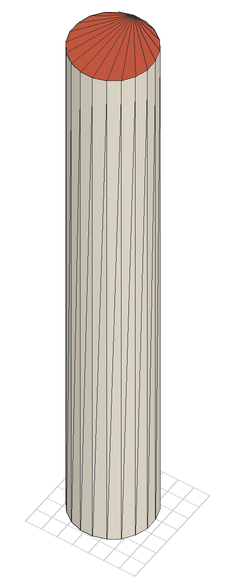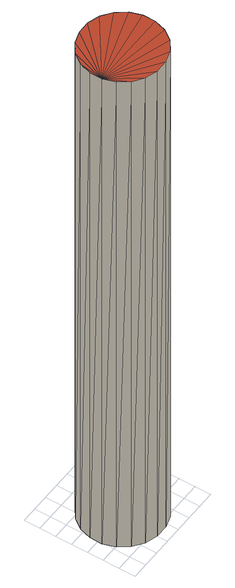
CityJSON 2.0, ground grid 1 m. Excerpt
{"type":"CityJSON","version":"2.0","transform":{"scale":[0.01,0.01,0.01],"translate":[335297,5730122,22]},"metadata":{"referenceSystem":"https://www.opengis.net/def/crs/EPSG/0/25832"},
"CityObjects":{
"building1":{"type":"Building","attributes":{"Geometrietyp2DReferenz":"1000","Gemeindeschluessel":"05170012","function":"51002_1251","roofType":"1000","measuredHeight":35.8},"geometry":[{"type":"Solid","lod":"2","boundaries":[[[[0,1,2]],[[1,3,2]],[[4,5,0]],[[5,1,0]],[[6,7,4]],[[7,5,4]],[[8,9,6]],[[9,7,6]],[[10,11,8]],[[11,9,8]],[[12,13,10]],[[13,11,10]],[[14,15,12]],[[15,13,12]],[[16,17,14]],[[17,15,14]],[[18,19,16]],[[19,17,16]],[[20,21,18]],[[21,19,18]],[[22,23,20]],[[23,21,20]],[[24,25,22]],[[25,23,22]],[[26,27,24]],[[27,25,24]],[[28,29,26]],[[29,27,26]],[[30,31,28]],[[31,29,28]],[[32,33,30]],[[33,31,30]],[[34,35,32]],[[35,33,32]],[[36,37,34]],[[37,35,34]],[[38,39,36]],[[39,37,36]],[[2,3,38]],[[3,39,38]],[[3,1,39]],[[1,5,39]],[[5,7,39]],[[7,9,39]],[[9,11,39]],[[11,13,39]],[[13,15,39]],[[15,17,39]],[[17,19,39]],[[19,21,39]],[[21,23,39]],[[23,25,39]],[[25,27,39]],[[27,29,39]],[[29,31,39]],[[31,33,39]],[[33,35,39]],[[35,37,39]],[[0,2,4]],[[2,38,4]],[[38,36,4]],[[36,34,4]],[[34,32,4]],[[32,30,4]],[[30,28,4]],[[28,26,4]],[[26,24,4]],[[24,22,4]],[[22,20,4]],[[20,18,4]],[[18,16,4]],[[16,14,4]],[[14,12,4]],[[12,10,4]],[[10,8,4]],[[8,6,4]]]],"semantics":{"surfaces":[{"type":"WallSurface"},{"type":"GroundSurface"},{"type":"RoofSurface"}],"values":[[0,0,0,0,0,0,0,0,0,0,0,0,0,0,0,0,0,0,0,0,0,0,0,0,0,0,0,0,0,0,0,0,0,0,0,0,0,0,0,0,1,1,1,1,1,1,1,1,1,1,1,1,1,1,1,1,1,1,2,2,2,2,2,2,2,2,2,2,2,2,2,2,2,2,2,2]]}}]}
},
"vertices":[
[483,402,3593],[483,402,13],[437,465,3593],[437,465,13],[507,327,3593],[507,327,13],[507,249,3593],[507,249,13],[483,175,3593],[483,175,13],[437,111,3593],[437,111,13],[374,65,3593],[374,65,13],[299,41,3593],[299,41,13],[221,41,3593],[221,41,13],[147,65,3593],[147,65,13],[83,111,3593],[83,111,13],[37,175,3593],[37,175,13],[13,249,3593],[13,249,13],[13,327,3593],[13,327,13],[37,402,3593],[37,402,13],[83,465,3593],[83,465,13],[147,511,3593],[147,511,13],[221,535,3593],[221,535,13],[299,535,3593],[299,535,13],[374,511,3593],[374,511,13]
]}
